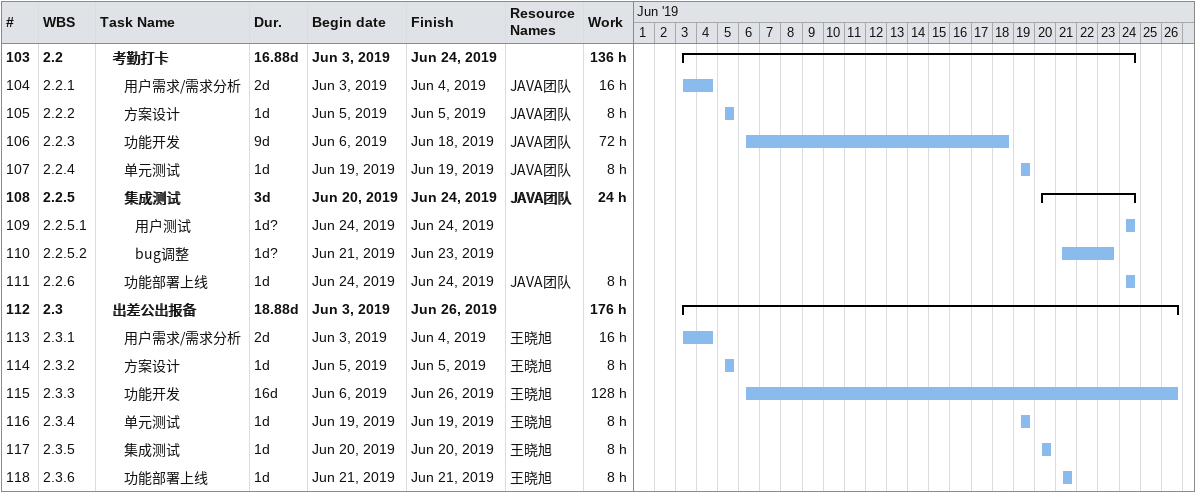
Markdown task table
| ID | WBS | Task | Duration | Start | Finish | Resources | Work (h) |
|---|---|---|---|---|---|---|---|
| 103 | 2.2 | **考勤打卡** | 16.88d | 2019-06-03 | 2019-06-24 |  | 136 |
| 104 | 2.2.1 | 用户需求/需求分析 | 2d | 2019-06-03 | 2019-06-04 | JAVA团队 | 16 |
| 105 | 2.2.2 | 方案设计 | 1d | 2019-06-05 | 2019-06-05 | JAVA团队 | 8 |
| 106 | 2.2.3 | 功能开发 | 9d | 2019-06-06 | 2019-06-18 | JAVA团队 | 72 |
| 107 | 2.2.4 | 单元测试 | 1d | 2019-06-19 | 2019-06-19 | JAVA团队 | 8 |
| 108 | 2.2.5 | **集成测试** | 3d | 2019-06-20 | 2019-06-24 | JAVA团队 | 24 |
| 109 | 2.2.5.1 | 用户测试 | 1d? | 2019-06-24 | 2019-06-24 |  |  |
| 110 | 2.2.5.2 | bug调整 | 1d? | 2019-06-21 | 2019-06-23 |  |  |
| 111 | 2.2.6 | 功能部署上线 | 1d | 2019-06-24 | 2019-06-24 | JAVA团队 | 8 |
| 112 | 2.3 | **出差公出报备** | 18.88d | 2019-06-03 | 2019-06-26 |  | 176 |
| 113 | 2.3.1 | 用户需求/需求分析 | 2d | 2019-06-03 | 2019-06-04 | 王晓旭 | 16 |
| 114 | 2.3.2 | 方案设计 | 1d | 2019-06-05 | 2019-06-05 | 王晓旭 | 8 |
| 115 | 2.3.3 | 功能开发 | 16d | 2019-06-06 | 2019-06-26 | 王晓旭 | 128 |
| 116 | 2.3.4 | 单元测试 | 1d | 2019-06-19 | 2019-06-19 | 王晓旭 | 8 |
| 117 | 2.3.5 | 集成测试 | 1d | 2019-06-20 | 2019-06-20 | 王晓旭 | 8 |
| 118 | 2.3.6 | 功能部署上线 | 1d | 2019-06-21 | 2019-06-21 | 王晓旭 | 8 |
